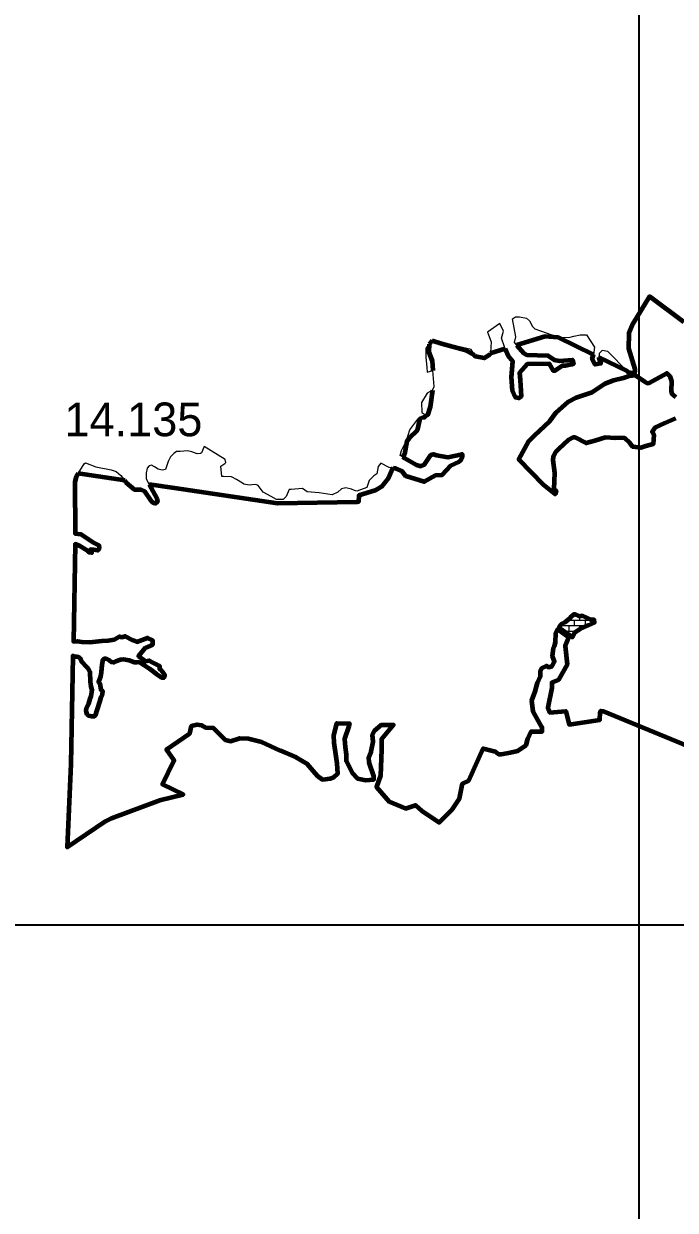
# Model space of a CAD drawing. Header units: inches. Extents: x 110400 to 131000, y 1079400 to 1096600.
# Drawn here: x 128250 to 128589, y 1090054 to 1090671 of the extents above; entities that cross this region are included whole.
import ezdxf
from ezdxf.enums import TextEntityAlignment as Align

# ---------------------------------------------------------------- set-up
doc = ezdxf.new("R2010")
doc.units = ezdxf.units.IN
doc.header["$MEASUREMENT"] = 0
for name, color, linetype in [('110100', 7, 'Continuous'), ('enclave', 7, 'Continuous'), ('TEXT', 7, 'Continuous')]:
    doc.layers.add(name, color=color, linetype=linetype)

# ---------------------------------------------------------------- blocks, each defined once
blk = doc.blocks.new('dawwfaa')
at = {"layer": 'enclave', "lineweight": 13}
h = blk.add_hatch(dxfattribs=at)
h.set_pattern_fill('AR-B816', color=5, scale=0.350356, style=0)
h.set_pattern_definition([(0, (118409.543, 995080.9155), (0, 2.80284984), []), (90, (118409.543, 995080.9155), (-2.80284984, 2.80284984), [2.80284984, -2.80284984])])
h.paths.add_polyline_path([(128538.83, 1090362.94), (128536.22, 1090364.11), (128534.63, 1090362.94), (128533.55, 1090361.68), (128531.13, 1090359.82), (128529.68, 1090359.16), (128528.79, 1090358.28), (128528.18, 1090356.97), (128535.14, 1090352.17), (128536.64, 1090354.73), (128539.44, 1090356.64), (128543.41, 1090358.46), (128546.59, 1090359.77), (128546.4, 1090361.17), (128544.72, 1090361.17), (128540.19, 1090363.27)])
at = {"layer": '110100', "color": 5}
for p, q in [((128569.87, 1089677.1), (128569.87, 1091253.7)), ((128044.34, 1090202.63), (129620.94, 1090202.63))]:
    blk.add_line(p, q, dxfattribs=at)
at = {"layer": '110100', "color": 5, "lineweight": 60}
for points in [[(128278.46, 1090437.32), (128277.37, 1090435.55), (128276.73, 1090432.94), (128276.81, 1090406.11), (128279.83, 1090405.81), (128285.99, 1090401.54), (128289.21, 1090400.03), (128289.36, 1090398.24), (128288.64, 1090397.25), (128286.62, 1090397.64), (128284.85, 1090397.7), (128284.83, 1090396.88), (128285.45, 1090396), (128284.08, 1090396.21), (128283.17, 1090397.31), (128279.1, 1090399.71), (128276.83, 1090400.48), (128276.06, 1090349.99), (128278.14, 1090350.06), (128280.37, 1090349.68), (128284.48, 1090349.63), (128290.74, 1090350.21), (128294.01, 1090350.52), (128297.1, 1090351.03), (128299.86, 1090352.59), (128301.09, 1090352.15), (128302.86, 1090352.76), (128306.77, 1090350.59), (128308.88, 1090349.74), (128314.5, 1090351.78), (128316.95, 1090350.61), (128317.09, 1090348.23), (128315.76, 1090347.72), (128313.31, 1090346.56), (128309.74, 1090342.31), (128313.38, 1090339.63), (128315.36, 1090340.01), (128317.23, 1090339.06), (128319.34, 1090337.97), (128320.6, 1090337.22), (128320.6, 1090336.41), (128320.67, 1090335.66), (128321.73, 1090334.78), (128322.51, 1090333.62), (128323.19, 1090332.81), (128323.19, 1090331.72), (128323.12, 1090331.34), (128322.85, 1090331.11), (128322.24, 1090331.11), (128321.42, 1090331.41), (128319.14, 1090332.94), (128315.4, 1090335.66), (128312.85, 1090337.47), (128311.49, 1090338.39), (128309.69, 1090339.24), (128308.91, 1090339.1), (128307.72, 1090339.03), (128304.92, 1090339.99), (128301.96, 1090340.56), (128300.47, 1090340.39), (128298.02, 1090339.54), (128296.86, 1090338.97), (128295.77, 1090339.27), (128294.61, 1090340.02), (128293.01, 1090341), (128291.99, 1090341), (128291.34, 1090340.6), (128290.97, 1090339.75), (128290.73, 1090337.88), (128290.43, 1090333.97), (128290.09, 1090331.69), (128289, 1090329.05), (128289.74, 1090328.1), (128290.15, 1090324.8), (128291, 1090324.33), (128290.8, 1090322.22), (128290.15, 1090321), (128289.53, 1090318.57), (128288.3, 1090314.68), (128287.19, 1090311.4), (128286.81, 1090311.02), (128285.46, 1090310.98), (128284.04, 1090311.3), (128283.16, 1090312.02), (128282.68, 1090313.12), (128282.65, 1090314.1), (128282.72, 1090315.1), (128283.87, 1090317.69), (128284.59, 1090320.11), (128285.23, 1090321.52), (128285.4, 1090322.64), (128285.66, 1090324.6), (128284.98, 1090327.19), (128284.74, 1090329.25), (128284.68, 1090333.99), (128283.98, 1090335.45), (128283.08, 1090336.48), (128280.08, 1090339.62), (128279.48, 1090341.22), (128278.67, 1090341.81), (128277.72, 1090341.98), (128276.63, 1090342), (128275.69, 1090342.41), (128275.67, 1090342.11), (128274.57, 1090286.27), (128272.73, 1090243.06), (128292.66, 1090256.55), (128295.67, 1090258.12), (128320.87, 1090267.49), (128332.93, 1090270.41), (128322.15, 1090275.55), (128328.21, 1090288), (128324.21, 1090293.73), (128336.36, 1090302.2), (128337.34, 1090306.02), (128340.28, 1090306.71), (128342.44, 1090306.51), (128344.6, 1090305.24), (128348.62, 1090305.04), (128354.71, 1090298.77), (128357.55, 1090298.09), (128362.45, 1090299.66), (128366.77, 1090299.46), (128373.71, 1090297.79), (128383.4, 1090293.29), (128391.44, 1090289.78), (128397.3, 1090286.4), (128400.56, 1090282.69), (128402.67, 1090280.06), (128405.29, 1090278.13), (128409.24, 1090278.66), (128411.19, 1090279.46), (128413.35, 1090281.37), (128413, 1090286.54), (128412.46, 1090290.14), (128411.38, 1090297.2), (128411.28, 1090301.02), (128412.76, 1090307.48), (128419.33, 1090307.39), (128419.05, 1090305.89), (128416.72, 1090299.35), (128417.17, 1090295.04), (128417.58, 1090291.2), (128417.61, 1090287.86), (128420.7, 1090281.62), (128423.42, 1090278.66), (128427.89, 1090277.79), (128431.96, 1090278.14), (128431.93, 1090279.97), (128429.53, 1090287.11), (128429.43, 1090289.75), (128430.53, 1090292.79), (128431.57, 1090297.75), (128431.3, 1090301.41), (128432.38, 1090303.57), (128436.01, 1090306.7), (128442.29, 1090306.7), (128436.03, 1090299.1), (128435.97, 1090293.64), (128435.42, 1090280.35), (128433.46, 1090274.41), (128440.08, 1090266.64), (128448.47, 1090263.15), (128453.67, 1090264.91), (128456.91, 1090261.97), (128465.87, 1090255.83), (128472.63, 1090262.69), (128476.5, 1090268.41), (128477.99, 1090276.21), (128481.32, 1090277.61), (128488.79, 1090294.34), (128494.99, 1090292.76), (128496.82, 1090291.45), (128498.14, 1090291.36), (128502.99, 1090292.19), (128506.81, 1090293.02), (128511.14, 1090296.04), (128511.97, 1090299.39), (128513.64, 1090303.19), (128519.46, 1090303.07), (128519.49, 1090304.83), (128519.1, 1090305.82), (128514.67, 1090313.52), (128514.03, 1090319.21), (128515.74, 1090323.94), (128516.97, 1090328.5), (128518.53, 1090331.98), (128518.52, 1090334.75), (128519.35, 1090336.31), (128521.65, 1090337.33), (128522.67, 1090336.55), (128524.67, 1090337.19), (128525.89, 1090339.62), (128524.77, 1090342.25), (128525.36, 1090346.54), (128525.84, 1090347.52), (128526.34, 1090349.4), (128526.58, 1090354.22), (128527.51, 1090356.32), (128533.27, 1090352.26), (128531.33, 1090347.44), (128532.45, 1090337.95), (128527.91, 1090329.98), (128524.45, 1090328.68), (128524.45, 1090325.85), (128522.33, 1090315.65), (128523.45, 1090313.11), (128531.73, 1090313.77), (128533.53, 1090306.83), (128549.44, 1090309.14), (128549.54, 1090313.18), (128549.92, 1090313.82), (128551.01, 1090313.77), (128606.89, 1090290.65)], [(128588.67, 1090465.88), (128583.17, 1090463.38), (128577.92, 1090460.95), (128576.55, 1090458.94), (128577.38, 1090457.37), (128577.13, 1090452.55), (128573.35, 1090451.48), (128570.75, 1090450.67), (128566.5, 1090451.19), (128564.88, 1090453.29), (128562.41, 1090455.63), (128560.25, 1090455.87), (128557.28, 1090455.57), (128552.36, 1090455.89), (128546.74, 1090454.21), (128542.36, 1090452.95), (128536.51, 1090456.06), (128535.44, 1090455.93), (128532.92, 1090454.51), (128528.11, 1090450.06), (128526.34, 1090448.33), (128525.13, 1090446.02), (128524.97, 1090444.14), (128525.76, 1090437.53), (128525.48, 1090429.15), (128526.76, 1090428.26), (128526.2, 1090426.59), (128519.89, 1090431.5), (128513.96, 1090437.86), (128507.35, 1090444.59), (128512.56, 1090454.05), (128515.5, 1090457.05), (128523.46, 1090464.54), (128526.66, 1090468.92), (128533.17, 1090474.77), (128537.01, 1090476.71), (128545.34, 1090479.57), (128552.09, 1090484.03), (128556.71, 1090485.74), (128561.66, 1090487), (128564.58, 1090487.96), (128567.66, 1090488.33), (128572.66, 1090485.09), (128574.21, 1090484.19), (128574.93, 1090484.34), (128584.22, 1090489.38), (128585.69, 1090487.8), (128586.55, 1090485.2), (128586.4, 1090480.23), (128586.8, 1090478.59), (128588.79, 1090476.96)], [(128592.93, 1090515.9), (128575.15, 1090529.26), (128566.53, 1090515.08), (128564.39, 1090509.98), (128564.27, 1090502.25), (128567.54, 1090491.48), (128567.49, 1090490), (128567.09, 1090489.22), (128564.25, 1090489.68), (128563.52, 1090490.44)], [(128546.09, 1090498.99), (128527.68, 1090508.02), (128520.99, 1090508.45), (128506.25, 1090503.91)], [(128460.74, 1090504.55), (128460.58, 1090500.29), (128462.26, 1090495.79), (128462.68, 1090490.75)], [(128462.24, 1090506.28), (128460.74, 1090504.55)], [(128484.31, 1090498.8), (128479.22, 1090501.35), (128467.12, 1090504.62), (128462.24, 1090506.28)], [(128500.23, 1090502.07), (128492.34, 1090499.64)], [(128506.25, 1090503.91), (128509.84, 1090499.8), (128511.52, 1090498.96), (128522.4, 1090498.6), (128525.64, 1090496.41), (128528.35, 1090495.76), (128535.16, 1090496.28), (128535.68, 1090494.35), (128534.9, 1090493.9), (128531.49, 1090493.19), (128529.88, 1090493.19), (128525.95, 1090490.55), (128525.3, 1090490.68), (128523.24, 1090494.22), (128511.71, 1090494.09), (128507.71, 1090489.59), (128508.03, 1090485.72), (128508.48, 1090477.29), (128507.28, 1090476.42), (128505.58, 1090476.78), (128504.1, 1090480.19), (128503.46, 1090487.33), (128504.26, 1090495.4), (128501.85, 1090498.39), (128500.23, 1090502.07)], [(128492.34, 1090499.64), (128492.03, 1090498.94), (128489.32, 1090497.2), (128484.75, 1090498.08), (128484.31, 1090498.8)], [(128548.88, 1090497.62), (128548.85, 1090497.4), (128549.88, 1090494.38), (128546.98, 1090493.93), (128545.37, 1090496.89), (128546.08, 1090498.95), (128546.09, 1090498.99)], [(128563.52, 1090490.44), (128548.88, 1090497.62)], [(128462.43, 1090480.59), (128461.31, 1090471.93), (128459.87, 1090467.54), (128458.42, 1090466.87)], [(128457.36, 1090466.38), (128455.85, 1090465.68), (128454.43, 1090459.54), (128450.3, 1090455.55), (128449.07, 1090454), (128447.88, 1090447.36), (128446.93, 1090445.99)], [(128458.42, 1090466.87), (128458.39, 1090466.37), (128457.36, 1090466.38)], [(128446.93, 1090445.99), (128454.16, 1090441.72), (128456.34, 1090441.08), (128458.14, 1090441.7), (128461.56, 1090446.9), (128463.01, 1090447.37), (128464.51, 1090446.74), (128470.49, 1090445.77), (128477.82, 1090447.37), (128477.94, 1090445.77), (128476.86, 1090443.79), (128476.05, 1090443.19), (128471.74, 1090441.22), (128467.23, 1090436.4), (128463.96, 1090436.17), (128458.2, 1090432.88), (128448.62, 1090435.86), (128446.68, 1090438.47), (128443.35, 1090439.9), (128442.09, 1090440.07)], [(128442.09, 1090440.07), (128441.64, 1090439.76), (128439.54, 1090434.86), (128436.22, 1090430.49), (128432.72, 1090428.39), (128424.14, 1090425.77), (128423.97, 1090422.45), (128423.38, 1090422.44), (128381.96, 1090421.75), (128328.46, 1090429.57), (128315.27, 1090431.62)], [(128302.62, 1090433.58), (128278.46, 1090437.32)], [(128315.27, 1090431.62), (128319.19, 1090424.32), (128319.65, 1090422.53), (128318.58, 1090421.64), (128317.64, 1090421.91), (128316.36, 1090423.1), (128312.97, 1090427.95), (128311.11, 1090428.77), (128307.9, 1090428.78), (128303.41, 1090432.58), (128302.62, 1090433.58)]]:
    blk.add_lwpolyline(points, dxfattribs=at)
at = {"layer": '110100', "color": 5, "lineweight": 13}
for points in [[(128500.23, 1090502.07), (128499.78, 1090503.09), (128498.3, 1090507.59), (128499.39, 1090511.22), (128497.4, 1090515.19), (128491.08, 1090510.65), (128492.86, 1090505.79), (128492.59, 1090500.21), (128492.34, 1090499.64)], [(128506.25, 1090503.91), (128505.01, 1090505.33), (128505.78, 1090508.36), (128504.1, 1090517.6), (128505.65, 1090518.75), (128507.65, 1090518.75), (128511.26, 1090518.04), (128512.8, 1090516.56), (128514.35, 1090513.6), (128515.7, 1090512.38), (128524.51, 1090509.39), (128528.59, 1090508.13), (128533.3, 1090507.94), (128535.81, 1090508.71), (128539.09, 1090509.29), (128542.41, 1090509.4), (128546.53, 1090502.87), (128546.09, 1090498.99)], [(128460.74, 1090504.55), (128460.74, 1090504.61), (128459.07, 1090502.42), (128459.03, 1090497.69), (128459.49, 1090492.31), (128459.76, 1090489.9), (128462.68, 1090490.75)], [(128484.31, 1090498.8), (128482.57, 1090501.64), (128462.28, 1090506.32), (128462.24, 1090506.28)], [(128563.52, 1090490.44), (128553.55, 1090500.75), (128550.53, 1090501.2), (128549.11, 1090499.72), (128548.88, 1090497.62)], [(128462.43, 1090480.59), (128462.43, 1090480.59), (128463.39, 1090482.42), (128462.68, 1090490.75)], [(128462.43, 1090480.59), (128459.73, 1090478.94), (128456.82, 1090474.18), (128456.97, 1090468.94), (128458.47, 1090467.99), (128458.42, 1090466.87)], [(128446.93, 1090445.99), (128445.75, 1090446.68), (128446.37, 1090449.3), (128449.01, 1090454.42), (128450.75, 1090460.04), (128454.86, 1090465.56), (128456.57, 1090466.39), (128457.36, 1090466.38)], [(128442.09, 1090440.07), (128439.94, 1090440.37), (128435.54, 1090442.71), (128434.22, 1090440.9), (128433.57, 1090437.09), (128431.96, 1090436.06), (128429.59, 1090433.67), (128428.32, 1090429.9), (128423.14, 1090428.02), (128421.94, 1090428.36), (128420.4, 1090429.19), (128417.36, 1090429.75), (128415.24, 1090429.36), (128413.28, 1090427.63), (128410.43, 1090426.17), (128408.06, 1090426.44), (128403.51, 1090427.29), (128397.44, 1090427.71), (128394.93, 1090429.47), (128389.06, 1090428.9), (128388.01, 1090428.94), (128386.41, 1090425.24), (128384.84, 1090423.81), (128381.51, 1090423.67), (128378.62, 1090425.3), (128374.56, 1090427.57), (128371.94, 1090431.06), (128370.78, 1090431.46), (128368.68, 1090431.32), (128367.28, 1090431.26), (128364.55, 1090431.72), (128363.82, 1090432.21), (128360.74, 1090434.22), (128357.99, 1090435.47), (128353.87, 1090435.64), (128353.06, 1090435.77), (128352.59, 1090441.11), (128354.68, 1090442.42), (128355.14, 1090443.02), (128354.76, 1090444.62), (128343.85, 1090451.26), (128342.44, 1090448.04), (128341.94, 1090447.64), (128340.23, 1090447.55), (128337.52, 1090448.49), (128335.2, 1090449.08), (128331.42, 1090448.75), (128329.55, 1090448.69), (128328.12, 1090447.72), (128326.32, 1090445.9), (128325.18, 1090443.47), (128323.8, 1090439.38), (128322, 1090438.94), (128320.03, 1090439.47), (128318.03, 1090440.72), (128316.58, 1090441.64), (128315.24, 1090441.31), (128314.31, 1090440.04), (128313.74, 1090437.67), (128313.75, 1090434.44), (128315.27, 1090431.62)], [(128278.46, 1090437.32), (128281.52, 1090442.26), (128282.25, 1090442.84), (128287.56, 1090440.72), (128295.48, 1090439.24), (128298.07, 1090438.29), (128300.49, 1090436.25), (128302.62, 1090433.58)]]:
    blk.add_lwpolyline(points, dxfattribs=at)
at = {"layer": '110100', "color": 5, "lineweight": 60}
blk.add_lwpolyline([(128528.18, 1090356.97), (128535.14, 1090352.17), (128536.64, 1090354.73), (128539.44, 1090356.64), (128543.41, 1090358.46), (128546.59, 1090359.77), (128546.4, 1090361.17), (128544.72, 1090361.17), (128540.19, 1090363.27), (128538.83, 1090362.94), (128536.22, 1090364.11), (128534.63, 1090362.94), (128533.55, 1090361.68), (128531.13, 1090359.82), (128529.68, 1090359.16), (128528.79, 1090358.28)], close=True, dxfattribs=at)
blk.add_lwpolyline([(128528.18, 1090356.97), (128535.14, 1090352.17), (128536.64, 1090354.73), (128539.44, 1090356.64), (128543.41, 1090358.46), (128546.59, 1090359.77), (128546.4, 1090361.17), (128544.72, 1090361.17), (128540.19, 1090363.27), (128538.83, 1090362.94), (128536.22, 1090364.11), (128534.63, 1090362.94), (128533.55, 1090361.68), (128531.13, 1090359.82), (128529.68, 1090359.16), (128528.79, 1090358.28)], close=True, dxfattribs=at)
at = {"layer": '110100', "color": 5}
blk.add_text('14.135', height=17.518, dxfattribs=at).set_placement((128307.11, 1090465.4), align=Align.MIDDLE_CENTER)

msp = doc.modelspace()

# ---------------------------------------------------------------- block references
at = {"layer": 'TEXT'}
msp.add_blockref('dawwfaa', (0, 0), dxfattribs=at)

doc.saveas('drawing.dxf')
